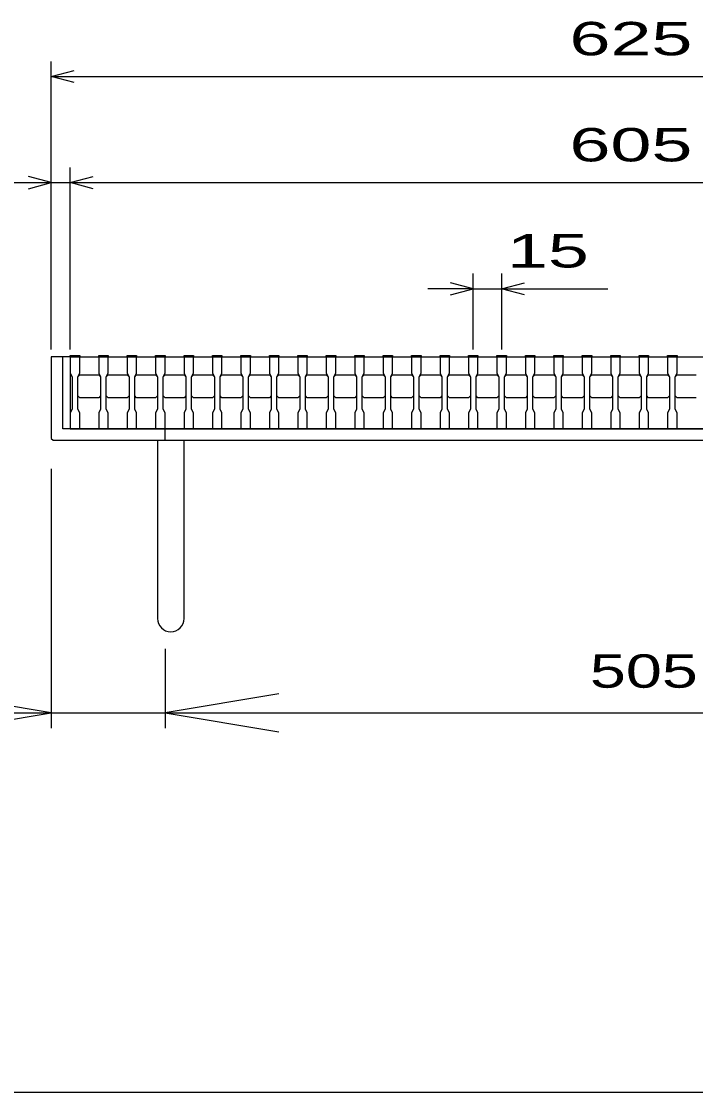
# Model space of a CAD drawing. Units: millimetres, scale not verified. Extents: x -1456 to 1385, y -1026 to 843.
# Drawn here: x -1066 to -710, y -917 to -352 of the extents above; entities that cross this region are included whole.
import ezdxf
from ezdxf.enums import TextEntityAlignment as Align

# ---------------------------------------------------------------- set-up
doc = ezdxf.new("R2010")
doc.units = ezdxf.units.MM
doc.header["$LTSCALE"] = 8
for name, color, linetype, lineweight in [('0_2', 150, 'Continuous', 25), ('16', 3, 'Continuous', 25), ('19', 6, 'Continuous', 25), ('22', 4, 'Continuous', 25)]:
    doc.layers.add(name, color=color, linetype=linetype, lineweight=lineweight)
doc.styles.add('ベクトル', font='')
doc.styles.get('ベクトル').set_extended_font_data('ベクトル')

# ---------------------------------------------------------------- blocks, each defined once
blk = doc.blocks.new('open_arrow')
at = {"color": 0, "linetype": 'Continuous', "lineweight": -2}
blk.add_lwpolyline([(7.5, 1.25), (0, 0), (7.5, -1.25)], dxfattribs=at)

msp = doc.modelspace()

# ---------------------------------------------------------------- linework, layer by layer
at = {"layer": '0_2'}
msp.add_line((1384.8, -917.2), (-1383.2, -917.2), dxfattribs=at)
at = {"layer": '16'}
for p, q in [((-1040, -529), (-1040, -528.3)), ((-1040, -528.3), (-1035, -528.3)), ((-1040, -529), (-1040, -537.5)), ((-1035, -529), (-1040, -529)), ((-1040, -529), (-1040, -567)), ((-1040, -529), (-435, -529)), ((-1035, -528.3), (-1035, -529)), ((-1035, -537.5), (-1035, -529)), ((-1025, -529), (-1025, -528.3)), ((-1025, -528.3), (-1020, -528.3)), ((-1025, -529), (-1025, -537.5)), ((-1020, -529), (-1025, -529)), ((-1020, -528.3), (-1020, -529)), ((-1020, -537.5), (-1020, -529)), ((-1010, -529), (-1010, -528.3)), ((-1010, -528.3), (-1005, -528.3)), ((-1010, -529), (-1010, -537.5)), ((-1005, -529), (-1010, -529)), ((-1005, -528.3), (-1005, -529)), ((-1005, -537.5), (-1005, -529)), ((-995, -529), (-995, -528.3)), ((-995, -528.3), (-990, -528.3)), ((-995, -529), (-995, -537.5)), ((-990, -529), (-995, -529)), ((-990, -528.3), (-990, -529)), ((-990, -537.5), (-990, -529)), ((-980, -529), (-980, -528.3)), ((-980, -528.3), (-975, -528.3)), ((-980, -529), (-980, -537.5)), ((-975, -529), (-980, -529)), ((-975, -528.3), (-975, -529)), ((-975, -537.5), (-975, -529)), ((-965, -529), (-965, -528.3)), ((-965, -528.3), (-960, -528.3)), ((-965, -529), (-965, -537.5)), ((-960, -529), (-965, -529)), ((-960, -528.3), (-960, -529)), ((-960, -537.5), (-960, -529)), ((-950, -529), (-950, -528.3)), ((-950, -528.3), (-945, -528.3)), ((-950, -529), (-950, -537.5)), ((-945, -529), (-950, -529)), ((-945, -528.3), (-945, -529)), ((-945, -537.5), (-945, -529)), ((-935, -529), (-935, -528.3)), ((-935, -528.3), (-930, -528.3)), ((-935, -529), (-935, -537.5)), ((-930, -529), (-935, -529)), ((-930, -528.3), (-930, -529)), ((-930, -537.5), (-930, -529)), ((-920, -529), (-920, -528.3)), ((-920, -528.3), (-915, -528.3)), ((-920, -529), (-920, -537.5)), ((-915, -529), (-920, -529)), ((-915, -528.3), (-915, -529)), ((-915, -537.5), (-915, -529)), ((-905, -529), (-905, -528.3)), ((-905, -528.3), (-900, -528.3)), ((-905, -529), (-905, -537.5)), ((-900, -529), (-905, -529)), ((-900, -528.3), (-900, -529)), ((-900, -537.5), (-900, -529)), ((-890, -529), (-890, -528.3)), ((-890, -528.3), (-885, -528.3)), ((-890, -529), (-890, -537.5)), ((-885, -529), (-890, -529)), ((-885, -528.3), (-885, -529)), ((-885, -537.5), (-885, -529)), ((-875, -529), (-875, -528.3)), ((-875, -528.3), (-870, -528.3)), ((-875, -529), (-875, -537.5)), ((-870, -529), (-875, -529)), ((-870, -528.3), (-870, -529)), ((-870, -537.5), (-870, -529)), ((-860, -529), (-860, -528.3)), ((-860, -528.3), (-855, -528.3)), ((-860, -529), (-860, -537.5)), ((-855, -529), (-860, -529)), ((-855, -528.3), (-855, -529)), ((-855, -537.5), (-855, -529)), ((-845, -529), (-845, -528.3)), ((-845, -528.3), (-840, -528.3)), ((-845, -529), (-845, -537.5)), ((-840, -529), (-845, -529)), ((-840, -528.3), (-840, -529)), ((-840, -537.5), (-840, -529)), ((-830, -529), (-830, -528.3)), ((-830, -528.3), (-825, -528.3)), ((-830, -529), (-830, -537.5)), ((-825, -529), (-830, -529)), ((-825, -528.3), (-825, -529)), ((-825, -537.5), (-825, -529)), ((-815, -529), (-815, -528.3)), ((-815, -528.3), (-810, -528.3)), ((-815, -529), (-815, -537.5)), ((-810, -529), (-815, -529)), ((-810, -528.3), (-810, -529)), ((-810, -537.5), (-810, -529)), ((-800, -529), (-800, -528.3)), ((-800, -528.3), (-795, -528.3)), ((-800, -529), (-800, -537.5)), ((-795, -529), (-800, -529)), ((-795, -528.3), (-795, -529)), ((-795, -537.5), (-795, -529)), ((-785, -529), (-785, -528.3)), ((-785, -528.3), (-780, -528.3)), ((-785, -529), (-785, -537.5)), ((-780, -529), (-785, -529)), ((-780, -528.3), (-780, -529)), ((-780, -537.5), (-780, -529)), ((-770, -529), (-770, -528.3)), ((-770, -528.3), (-765, -528.3)), ((-770, -529), (-770, -537.5)), ((-765, -529), (-770, -529)), ((-765, -528.3), (-765, -529)), ((-765, -537.5), (-765, -529)), ((-755, -529), (-755, -528.3)), ((-755, -528.3), (-750, -528.3)), ((-755, -529), (-755, -537.5)), ((-750, -529), (-755, -529)), ((-750, -528.3), (-750, -529)), ((-750, -537.5), (-750, -529)), ((-740, -529), (-740, -528.3)), ((-740, -528.3), (-735, -528.3)), ((-740, -529), (-740, -537.5)), ((-735, -529), (-740, -529)), ((-735, -528.3), (-735, -529)), ((-735, -537.5), (-735, -529)), ((-725, -529), (-725, -528.3)), ((-725, -528.3), (-720, -528.3)), ((-725, -529), (-725, -537.5)), ((-720, -529), (-725, -529)), ((-720, -528.3), (-720, -529)), ((-720, -537.5), (-720, -529)), ((-1040, -537.5), (-1039, -539.5)), ((-1039, -539.5), (-1039, -556.5)), ((-1036, -539.5), (-1035, -537.5)), ((-1036, -539.5), (-1035, -538.5)), ((-1036, -556.5), (-1036, -539.5)), ((-1035, -538.5), (-1025, -538.5)), ((-1025, -537.5), (-1024, -539.5)), ((-1025, -538.5), (-1024, -539.5)), ((-1024, -539.5), (-1024, -556.5)), ((-1021, -539.5), (-1020, -537.5)), ((-1021, -539.5), (-1020, -538.5)), ((-1021, -556.5), (-1021, -539.5)), ((-1020, -538.5), (-1010, -538.5)), ((-1010, -537.5), (-1009, -539.5)), ((-1010, -538.5), (-1009, -539.5)), ((-1009, -539.5), (-1009, -556.5)), ((-1006, -539.5), (-1005, -537.5)), ((-1006, -539.5), (-1005, -538.5)), ((-1006, -556.5), (-1006, -539.5)), ((-1005, -538.5), (-995, -538.5)), ((-995, -537.5), (-994, -539.5)), ((-995, -538.5), (-994, -539.5)), ((-994, -539.5), (-994, -556.5)), ((-991, -539.5), (-990, -537.5)), ((-991, -539.5), (-990, -538.5)), ((-991, -556.5), (-991, -539.5)), ((-990, -538.5), (-980, -538.5)), ((-980, -537.5), (-979, -539.5)), ((-980, -538.5), (-979, -539.5)), ((-979, -539.5), (-979, -556.5)), ((-976, -539.5), (-975, -537.5)), ((-976, -539.5), (-975, -538.5)), ((-976, -556.5), (-976, -539.5)), ((-975, -538.5), (-965, -538.5)), ((-965, -537.5), (-964, -539.5)), ((-965, -538.5), (-964, -539.5)), ((-964, -539.5), (-964, -556.5)), ((-961, -539.5), (-960, -537.5)), ((-961, -539.5), (-960, -538.5)), ((-961, -556.5), (-961, -539.5)), ((-960, -538.5), (-950, -538.5)), ((-950, -537.5), (-949, -539.5)), ((-950, -538.5), (-949, -539.5)), ((-949, -539.5), (-949, -556.5)), ((-946, -539.5), (-945, -537.5)), ((-946, -539.5), (-945, -538.5)), ((-946, -556.5), (-946, -539.5)), ((-945, -538.5), (-935, -538.5)), ((-935, -537.5), (-934, -539.5)), ((-935, -538.5), (-934, -539.5)), ((-934, -539.5), (-934, -556.5)), ((-931, -539.5), (-930, -537.5)), ((-931, -539.5), (-930, -538.5)), ((-931, -556.5), (-931, -539.5)), ((-930, -538.5), (-920, -538.5)), ((-920, -537.5), (-919, -539.5)), ((-920, -538.5), (-919, -539.5)), ((-919, -539.5), (-919, -556.5)), ((-916, -539.5), (-915, -537.5)), ((-916, -539.5), (-915, -538.5)), ((-916, -556.5), (-916, -539.5)), ((-915, -538.5), (-905, -538.5)), ((-905, -537.5), (-904, -539.5)), ((-905, -538.5), (-904, -539.5)), ((-904, -539.5), (-904, -556.5)), ((-901, -539.5), (-900, -537.5)), ((-901, -539.5), (-900, -538.5)), ((-901, -556.5), (-901, -539.5)), ((-900, -538.5), (-890, -538.5)), ((-890, -537.5), (-889, -539.5)), ((-890, -538.5), (-889, -539.5)), ((-889, -539.5), (-889, -556.5)), ((-886, -539.5), (-885, -537.5)), ((-886, -539.5), (-885, -538.5)), ((-886, -556.5), (-886, -539.5)), ((-885, -538.5), (-875, -538.5)), ((-875, -537.5), (-874, -539.5)), ((-875, -538.5), (-874, -539.5)), ((-874, -539.5), (-874, -556.5)), ((-871, -539.5), (-870, -537.5)), ((-871, -539.5), (-870, -538.5)), ((-871, -556.5), (-871, -539.5)), ((-870, -538.5), (-860, -538.5)), ((-860, -537.5), (-859, -539.5)), ((-860, -538.5), (-859, -539.5)), ((-859, -539.5), (-859, -556.5)), ((-856, -539.5), (-855, -537.5)), ((-856, -539.5), (-855, -538.5)), ((-856, -556.5), (-856, -539.5)), ((-855, -538.5), (-845, -538.5)), ((-845, -537.5), (-844, -539.5)), ((-845, -538.5), (-844, -539.5)), ((-844, -539.5), (-844, -556.5)), ((-841, -539.5), (-840, -537.5)), ((-841, -539.5), (-840, -538.5)), ((-841, -556.5), (-841, -539.5)), ((-840, -538.5), (-830, -538.5)), ((-830, -537.5), (-829, -539.5)), ((-830, -538.5), (-829, -539.5)), ((-829, -539.5), (-829, -556.5)), ((-826, -539.5), (-825, -537.5)), ((-826, -539.5), (-825, -538.5)), ((-826, -556.5), (-826, -539.5)), ((-825, -538.5), (-815, -538.5)), ((-815, -537.5), (-814, -539.5)), ((-815, -538.5), (-814, -539.5)), ((-814, -539.5), (-814, -556.5)), ((-811, -539.5), (-810, -537.5)), ((-811, -539.5), (-810, -538.5)), ((-811, -556.5), (-811, -539.5)), ((-810, -538.5), (-800, -538.5)), ((-800, -537.5), (-799, -539.5)), ((-800, -538.5), (-799, -539.5)), ((-799, -539.5), (-799, -556.5)), ((-796, -539.5), (-795, -537.5)), ((-796, -539.5), (-795, -538.5)), ((-796, -556.5), (-796, -539.5)), ((-795, -538.5), (-785, -538.5)), ((-785, -537.5), (-784, -539.5)), ((-785, -538.5), (-784, -539.5)), ((-784, -539.5), (-784, -556.5)), ((-781, -539.5), (-780, -537.5)), ((-781, -539.5), (-780, -538.5)), ((-781, -556.5), (-781, -539.5)), ((-780, -538.5), (-770, -538.5)), ((-770, -537.5), (-769, -539.5)), ((-770, -538.5), (-769, -539.5)), ((-769, -539.5), (-769, -556.5)), ((-766, -539.5), (-765, -537.5)), ((-766, -539.5), (-765, -538.5)), ((-766, -556.5), (-766, -539.5)), ((-765, -538.5), (-755, -538.5)), ((-755, -537.5), (-754, -539.5)), ((-755, -538.5), (-754, -539.5)), ((-754, -539.5), (-754, -556.5)), ((-751, -539.5), (-750, -537.5)), ((-751, -539.5), (-750, -538.5)), ((-751, -556.5), (-751, -539.5)), ((-750, -538.5), (-740, -538.5)), ((-740, -537.5), (-739, -539.5)), ((-740, -538.5), (-739, -539.5)), ((-739, -539.5), (-739, -556.5)), ((-736, -539.5), (-735, -537.5)), ((-736, -539.5), (-735, -538.5)), ((-736, -556.5), (-736, -539.5)), ((-735, -538.5), (-725, -538.5)), ((-725, -537.5), (-724, -539.5)), ((-725, -538.5), (-724, -539.5)), ((-724, -539.5), (-724, -556.5)), ((-721, -539.5), (-720, -537.5)), ((-721, -539.5), (-720, -538.5)), ((-721, -556.5), (-721, -539.5)), ((-720, -538.5), (-710, -538.5)), ((-1035, -550.5), (-1036, -549.5)), ((-1025, -550.5), (-1035, -550.5)), ((-1024, -549.5), (-1025, -550.5)), ((-1020, -550.5), (-1021, -549.5)), ((-1010, -550.5), (-1020, -550.5)), ((-1009, -549.5), (-1010, -550.5)), ((-1005, -550.5), (-1006, -549.5)), ((-995, -550.5), (-1005, -550.5)), ((-994, -549.5), (-995, -550.5)), ((-990, -550.5), (-991, -549.5)), ((-980, -550.5), (-990, -550.5)), ((-979, -549.5), (-980, -550.5)), ((-975, -550.5), (-976, -549.5)), ((-965, -550.5), (-975, -550.5)), ((-964, -549.5), (-965, -550.5)), ((-960, -550.5), (-961, -549.5)), ((-950, -550.5), (-960, -550.5)), ((-949, -549.5), (-950, -550.5)), ((-945, -550.5), (-946, -549.5)), ((-935, -550.5), (-945, -550.5)), ((-934, -549.5), (-935, -550.5)), ((-930, -550.5), (-931, -549.5)), ((-920, -550.5), (-930, -550.5)), ((-919, -549.5), (-920, -550.5)), ((-915, -550.5), (-916, -549.5)), ((-905, -550.5), (-915, -550.5)), ((-904, -549.5), (-905, -550.5)), ((-900, -550.5), (-901, -549.5)), ((-890, -550.5), (-900, -550.5)), ((-889, -549.5), (-890, -550.5)), ((-885, -550.5), (-886, -549.5)), ((-875, -550.5), (-885, -550.5)), ((-874, -549.5), (-875, -550.5)), ((-870, -550.5), (-871, -549.5)), ((-860, -550.5), (-870, -550.5)), ((-859, -549.5), (-860, -550.5)), ((-855, -550.5), (-856, -549.5)), ((-845, -550.5), (-855, -550.5)), ((-844, -549.5), (-845, -550.5)), ((-840, -550.5), (-841, -549.5)), ((-830, -550.5), (-840, -550.5)), ((-829, -549.5), (-830, -550.5)), ((-825, -550.5), (-826, -549.5)), ((-815, -550.5), (-825, -550.5)), ((-814, -549.5), (-815, -550.5)), ((-810, -550.5), (-811, -549.5)), ((-800, -550.5), (-810, -550.5)), ((-799, -549.5), (-800, -550.5)), ((-795, -550.5), (-796, -549.5)), ((-785, -550.5), (-795, -550.5)), ((-784, -549.5), (-785, -550.5)), ((-780, -550.5), (-781, -549.5)), ((-770, -550.5), (-780, -550.5)), ((-769, -549.5), (-770, -550.5)), ((-765, -550.5), (-766, -549.5)), ((-755, -550.5), (-765, -550.5)), ((-754, -549.5), (-755, -550.5)), ((-750, -550.5), (-751, -549.5)), ((-740, -550.5), (-750, -550.5)), ((-739, -549.5), (-740, -550.5)), ((-735, -550.5), (-736, -549.5)), ((-725, -550.5), (-735, -550.5)), ((-724, -549.5), (-725, -550.5)), ((-720, -550.5), (-721, -549.5)), ((-710, -550.5), (-720, -550.5)), ((-1039, -556.5), (-1040, -558.5)), ((-1040, -558.5), (-1040, -567)), ((-1035, -558.5), (-1036, -556.5)), ((-1035, -567), (-1035, -558.5)), ((-1024, -556.5), (-1025, -558.5)), ((-1025, -558.5), (-1025, -567)), ((-1020, -558.5), (-1021, -556.5)), ((-1020, -567), (-1020, -558.5)), ((-1009, -556.5), (-1010, -558.5)), ((-1010, -558.5), (-1010, -567)), ((-1005, -558.5), (-1006, -556.5)), ((-1005, -567), (-1005, -558.5)), ((-994, -556.5), (-995, -558.5)), ((-995, -558.5), (-995, -567)), ((-990, -558.5), (-991, -556.5)), ((-990, -567), (-990, -558.5)), ((-979, -556.5), (-980, -558.5)), ((-980, -558.5), (-980, -567)), ((-975, -558.5), (-976, -556.5)), ((-975, -567), (-975, -558.5)), ((-964, -556.5), (-965, -558.5)), ((-965, -558.5), (-965, -567)), ((-960, -558.5), (-961, -556.5)), ((-960, -567), (-960, -558.5)), ((-949, -556.5), (-950, -558.5)), ((-950, -558.5), (-950, -567)), ((-945, -558.5), (-946, -556.5)), ((-945, -567), (-945, -558.5)), ((-934, -556.5), (-935, -558.5)), ((-935, -558.5), (-935, -567)), ((-930, -558.5), (-931, -556.5)), ((-930, -567), (-930, -558.5)), ((-919, -556.5), (-920, -558.5)), ((-920, -558.5), (-920, -567)), ((-915, -558.5), (-916, -556.5)), ((-915, -567), (-915, -558.5)), ((-904, -556.5), (-905, -558.5)), ((-905, -558.5), (-905, -567)), ((-900, -558.5), (-901, -556.5)), ((-900, -567), (-900, -558.5)), ((-889, -556.5), (-890, -558.5)), ((-890, -558.5), (-890, -567)), ((-885, -558.5), (-886, -556.5)), ((-885, -567), (-885, -558.5)), ((-874, -556.5), (-875, -558.5)), ((-875, -558.5), (-875, -567)), ((-870, -558.5), (-871, -556.5)), ((-870, -567), (-870, -558.5)), ((-859, -556.5), (-860, -558.5)), ((-860, -558.5), (-860, -567)), ((-855, -558.5), (-856, -556.5)), ((-855, -567), (-855, -558.5)), ((-844, -556.5), (-845, -558.5)), ((-845, -558.5), (-845, -567)), ((-840, -558.5), (-841, -556.5)), ((-840, -567), (-840, -558.5)), ((-829, -556.5), (-830, -558.5)), ((-830, -558.5), (-830, -567)), ((-825, -558.5), (-826, -556.5)), ((-825, -567), (-825, -558.5)), ((-814, -556.5), (-815, -558.5)), ((-815, -558.5), (-815, -567)), ((-810, -558.5), (-811, -556.5)), ((-810, -567), (-810, -558.5)), ((-799, -556.5), (-800, -558.5)), ((-800, -558.5), (-800, -567)), ((-795, -558.5), (-796, -556.5)), ((-795, -567), (-795, -558.5)), ((-784, -556.5), (-785, -558.5)), ((-785, -558.5), (-785, -567)), ((-780, -558.5), (-781, -556.5)), ((-780, -567), (-780, -558.5)), ((-769, -556.5), (-770, -558.5)), ((-770, -558.5), (-770, -567)), ((-765, -558.5), (-766, -556.5)), ((-765, -567), (-765, -558.5)), ((-754, -556.5), (-755, -558.5)), ((-755, -558.5), (-755, -567)), ((-750, -558.5), (-751, -556.5)), ((-750, -567), (-750, -558.5)), ((-739, -556.5), (-740, -558.5)), ((-740, -558.5), (-740, -567)), ((-735, -558.5), (-736, -556.5)), ((-735, -567), (-735, -558.5)), ((-724, -556.5), (-725, -558.5)), ((-725, -558.5), (-725, -567)), ((-720, -558.5), (-721, -556.5)), ((-720, -567), (-720, -558.5)), ((-1040, -567), (-1035, -567)), ((-1040, -567), (-435, -567)), ((-1025, -567), (-1020, -567)), ((-1010, -567), (-1005, -567)), ((-995, -567), (-990, -567)), ((-980, -567), (-975, -567)), ((-965, -567), (-960, -567)), ((-950, -567), (-945, -567)), ((-935, -567), (-930, -567)), ((-920, -567), (-915, -567)), ((-905, -567), (-900, -567)), ((-890, -567), (-885, -567)), ((-875, -567), (-870, -567)), ((-860, -567), (-855, -567)), ((-845, -567), (-840, -567)), ((-830, -567), (-825, -567)), ((-815, -567), (-810, -567)), ((-800, -567), (-795, -567)), ((-785, -567), (-780, -567)), ((-770, -567), (-765, -567)), ((-755, -567), (-750, -567)), ((-740, -567), (-735, -567)), ((-725, -567), (-720, -567))]:
    msp.add_line(p, q, dxfattribs=at)
at = {"layer": '19'}
for p, q in [((-1040, -529), (-1050, -529)), ((-1050, -529), (-1050, -572)), ((-1044, -567), (-1044, -529)), ((-431, -567), (-1044, -567)), ((-990, -573), (-990, -567)), ((-1050, -572), (-1049, -573)), ((-1049, -573), (-426, -573)), ((-994, -573), (-994, -667)), ((-980, -667), (-980, -573))]:
    msp.add_line(p, q, dxfattribs=at)
at = {"layer": '19', "color": 4}
for p, q in [((-1050, -588), (-1050, -724.83)), ((-990, -683.02), (-990, -724.83)), ((-990, -683.02), (-990, -724.83)), ((-1120.4, -716.83), (-990, -716.83)), ((-990, -716.83), (-485, -716.83))]:
    msp.add_line(p, q, dxfattribs=at)
at = {"layer": '19'}
msp.add_arc((-987, -667), 7, 180, 0, dxfattribs=at)
at = {"layer": '22'}
for p, q in [((-1050, -525), (-1050, -373)), ((-1050, -381), (-1038, -377.8)), ((-1038, -384.2), (-1050, -381)), ((-1050, -381), (-425, -381)), ((-1050, -525), (-1050, -429)), ((-1040, -525), (-1040, -429)), ((-1050, -437), (-1062, -433.8)), ((-1040, -437), (-1028, -433.8)), ((-1106, -437), (-1050, -437)), ((-1062, -440.2), (-1050, -437)), ((-1050, -437), (-1040, -437)), ((-1028, -440.2), (-1040, -437)), ((-1040, -437), (-435, -437)), ((-827.5, -525), (-827.5, -485)), ((-812.5, -485), (-812.5, -525)), ((-827.5, -493), (-839.5, -489.8)), ((-812.5, -493), (-800.5, -489.8)), ((-827.5, -493), (-851.5, -493)), ((-839.5, -496.2), (-827.5, -493)), ((-827.5, -493), (-812.5, -493)), ((-800.5, -496.2), (-812.5, -493)), ((-812.5, -493), (-756.5, -493))]:
    msp.add_line(p, q, dxfattribs=at)

# ---------------------------------------------------------------- block references
at = {"layer": '19', "color": 4, "xscale": 8, "yscale": 8, "rotation": 180}
msp.add_blockref('open_arrow', (-1050, -716.83), dxfattribs=at)
at = {"layer": '19', "color": 4, "xscale": 8, "yscale": 8}
msp.add_blockref('open_arrow', (-990, -716.83), dxfattribs=at)

# ---------------------------------------------------------------- texts
at = {"layer": '19', "color": 4, "style": 'ベクトル', "width": 1.45}
msp.add_text('505', height=17.6, dxfattribs=at).set_placement((-737.5, -708.83), align=Align.BOTTOM_CENTER)
at = {"layer": '22', "color": 2, "style": 'ベクトル', "width": 1.65}
for s, p in [(' 625 ', (-787.5, -361)), (' 605 ', (-787.5, -417)), (' 15 ', (-820.5, -473))]:
    msp.add_text(s, height=17.6, dxfattribs=at).set_placement(p, align=Align.MIDDLE_LEFT)

doc.saveas('drawing.dxf')
